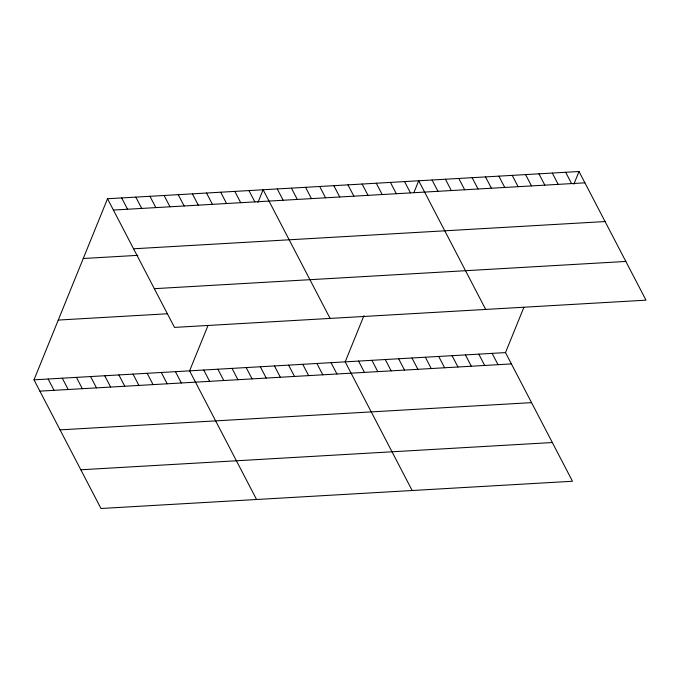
<?xml version="1.0" encoding="UTF-8"?>
<svg xmlns="http://www.w3.org/2000/svg" width="680" height="680" viewBox="0 0 680 680"><rect width="100%" height="100%" fill="white"/><g stroke="black" fill="none" stroke-linecap="round" stroke-linejoin="round"><path stroke-width="1.02" d="M523.88 307.326L505.504 352.597L572.483 481.253L100.98 508.487L34 379.831L107.516 198.747L579.02 171.513L646 300.169L174.496 327.403L107.516 198.747M207.978 325.567L189.593 370.838L256.572 499.502M257.966 202.436L263.118 189.754L330.089 318.418M363.936 315.681L345.194 361.853L412.173 490.518M413.933 192.542L418.71 180.769L485.69 309.434M573.877 184.186L579.02 171.513M113.407 210.06L584.91 182.827M133.569 248.786L605.072 221.552M83.257 258.502L137.819 255.349M154.334 288.677L625.838 261.451M58.259 320.067L167.382 313.769M34 379.831L505.504 352.597M39.89 391.144L511.394 363.911M60.053 429.87L531.556 402.637M80.818 469.769L552.321 442.535M565.667 172.278L571.557 183.6M552.304 173.052L558.195 184.373M538.942 173.825L544.833 185.138M525.589 174.599L531.479 185.912M512.227 175.372L518.117 186.685M498.865 176.137L504.756 187.459M485.512 176.91L491.402 188.224M472.149 177.684L478.04 188.998M458.787 178.457L464.678 189.771M445.434 179.222L451.325 190.544M432.072 179.996L437.962 191.318M404.566 181.585L410.457 192.899M492.142 353.37L498.032 364.684M390.422 182.401L396.312 193.724M478.788 354.135L484.679 365.457M376.278 183.218L382.168 194.54M465.426 354.909L471.317 366.223M452.064 355.683L457.954 366.996M362.134 184.033L368.024 195.356M438.71 356.456L444.601 367.769M347.981 184.858L353.88 196.171M425.349 357.221L431.239 368.543M333.837 185.674L339.728 196.987M411.986 357.995L417.877 369.317M319.694 186.49L325.584 197.804M398.633 358.768L404.524 370.082M305.55 187.306L311.44 198.619M385.271 359.541L391.161 370.855M291.405 188.122L297.296 199.435M371.909 360.306L377.8 371.628M277.262 188.938L283.152 200.251M358.555 361.08L364.446 372.402M248.974 190.57L254.864 201.892M331.05 362.67L336.94 373.991M234.821 191.386L240.72 202.708M316.905 363.486L322.796 374.808M220.677 192.21L226.567 203.524M302.753 364.301L308.652 375.624M206.533 193.026L212.423 204.34M288.609 365.126L294.5 376.44M192.389 193.843L198.28 205.156M274.465 365.942L280.356 377.255M178.245 194.658L184.135 205.972M260.321 366.758L266.212 378.072M164.101 195.475L169.992 206.788M246.177 367.574L252.067 378.887M149.957 196.291L155.847 207.612M232.033 368.39L237.924 379.703M135.813 197.106L141.703 208.429M217.889 369.206L223.779 380.519M121.66 197.922L127.551 209.244M203.745 370.022L209.635 381.344M175.448 371.654L181.339 382.976M161.305 372.478L167.195 383.792M147.16 373.295L153.051 384.608M133.017 374.111L138.907 385.424M118.872 374.926L124.763 386.24M104.728 375.743L110.619 387.056M90.584 376.558L96.475 387.88M76.432 377.375L82.322 388.697M62.288 378.19L68.178 389.512M48.144 379.015L54.035 390.328"/></g></svg>
